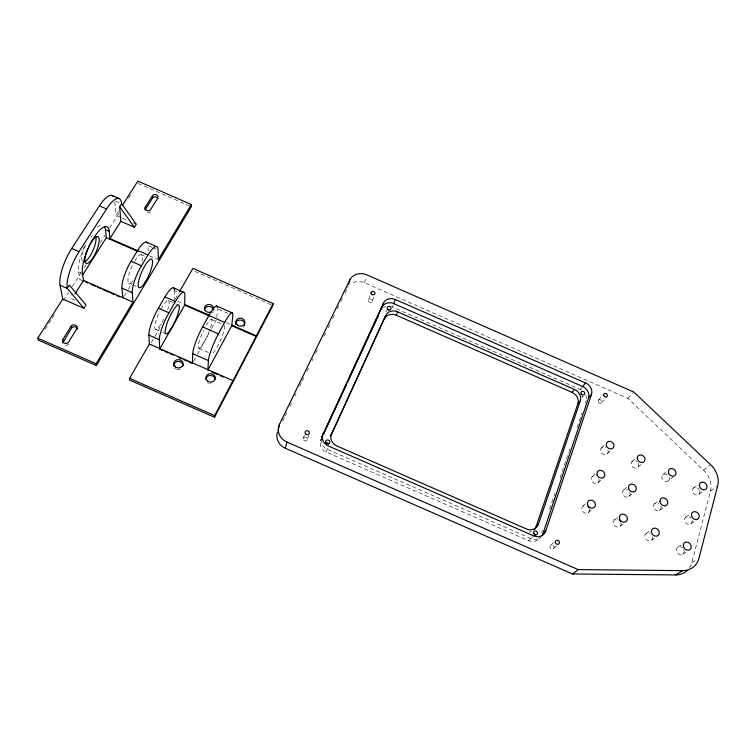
<?xml version="1.0" encoding="UTF-8"?>
<svg xmlns="http://www.w3.org/2000/svg" width="756" height="756" viewBox="0 0 756 756"><rect width="100%" height="100%" fill="white"/><g stroke="black" fill="none" stroke-linecap="round" stroke-linejoin="round"><path stroke-width="0.57" stroke-dasharray="3.78 2.83" d="M216.84 317.425L217.463 308.779M689.595 567.671A21.886 18.494 50.5 0 0 691.816 562.625L710.489 491.031A20.988 17.397 45.9 0 0 703.562 470.156L627.886 398.384L364.496 282.763A13.145 11.321 18.3 0 0 350.415 284.171M303.298 438.631L304.8 433.396M307.475 439.349L309.034 434.124M364.496 282.763L366.263 277.168M320.553 440.861L321.177 438.971M321.914 436.902L320.979 439.737A9.866 9.129 18.1 0 0 326.186 452.041L528.614 540.682A10.008 8.968 46.2 0 0 539.519 538.036M368.644 299.962L371.187 292.288M541.712 532.564L542.468 530.334M549.612 509.1L553.751 496.805M554.12 495.69L554.876 493.451M560.139 477.811L568.786 452.107M569.164 450.992L569.911 448.752M577.055 427.527L581.94 412.993M585.324 402.939L586.08 400.708M372.217 301.606A1.975 1.701 19.2 0 0 370.194 299.055A1.975 1.701 19.2 0 0 368.881 301.701A1.975 1.701 19.2 0 0 372.217 301.606L373.7 297.24M326.186 452.041L328.321 445.945M581.307 390.001A9.289 7.91 37.2 0 0 580.239 389.453L392.477 307.059L393.129 305.329M282.716 421.092L284.776 416.849M285.295 415.791L286.836 412.615M289.926 406.265L291.476 403.09M295.076 395.671L296.106 393.555M299.716 386.146L301.776 381.912M302.287 380.854L303.836 377.679M306.927 371.319L308.467 368.144M312.077 360.735L313.107 358.618M315.677 353.317L317.227 350.141M323.918 336.382L325.467 333.198M328.038 327.906L330.098 323.672M332.678 318.38L334.218 315.205M337.308 308.845L338.858 305.67M340.918 301.436L342.459 298.261M345.038 292.969L347.099 288.726M193.555 361.415L196.938 355.225M197.505 354.195L211.066 329.455M211.633 328.416L216.15 320.175M175.26 299.036L178.794 292.912M151.351 342.544L154.271 337.469M154.857 336.458L161.869 324.267M124.107 296.324L127.755 290.295M128.359 289.283L132.007 283.254M83.604 281.128L79.805 279.455L81.072 277.461M121.347 217.69L116.027 215.356L118.522 211.434M45.228 329.181L55.33 313.305M63.532 300.406L68.579 292.468M72.359 286.524L81.194 272.632M84.351 267.671L86.241 264.695M100.123 242.865L105.169 234.927M109.592 227.991L119.051 213.107M128.52 198.223L131.676 193.262M580.239 389.453L582.659 386.505M581.94 397.391L583.169 395.946M68.881 344.056L67.038 345.294L64.6 345.076M150.671 211.831L148.28 212.946L145.615 211.784M598.346 400.302L603.222 394.755M601.511 402.702L606.435 397.183M627.886 398.384L633.074 392.855M601.36 448.128L606.274 443.139M607.333 453.704L610.659 450.415M592.288 476.705L597.164 471.971M528.614 540.682L533.623 535.853M598.062 482.659L603.836 477.216M538.782 538.943L541.126 536.741M583.093 505.991L585.513 503.77M631.874 461.661L637.242 456.728M638.073 467.038L641.192 464.25M550.755 545.256L555.31 541.183M588.366 512.568L593.28 508.193M553.298 548.733A2.155 1.918 48.3 0 0 552.759 545.17A2.155 1.918 48.3 0 0 550.018 547.079A2.155 1.918 48.3 0 0 553.298 548.733L557.89 544.698M623.804 489.935L627.3 486.892M628.68 496.664L633.991 492.165M662.728 474.806L667.642 470.714M614.477 519.882L619.693 515.592M668.446 480.75A4.12 3.459 45.1 0 0 666.319 474.239A4.12 3.459 45.1 0 0 661.991 478.368A4.12 3.459 45.1 0 0 668.446 480.75L673.426 476.705M620.024 526.299L624.428 522.793M654.318 503.968L659.213 500.113M703.562 470.156L710.593 464.685M659.544 510.423L665.327 506M693.309 488.225L698.535 484.265M699.073 494.178L702.607 491.58M646.153 533.528L651.738 529.408M710.489 491.031L716.773 486.448M651.379 540.266L657.03 536.221M685.597 517.331L691.683 512.993M691.088 523.728L697.259 519.457M677.867 547.146L683.084 543.687M682.649 554.261L686.164 551.993M691.816 562.625L696.304 559.865M137.979 183.339L189.142 205.802M115.677 201.105L119.618 202.835M122.406 218.153L127.736 220.487M133.056 222.831L136.25 224.23M151.984 247.231L147.959 245.464L148.204 250.983M152.995 247.666L156.01 248.989M195.02 271.395L271.754 305.046M149.395 255.83L157.324 259.308M141.278 254.696L145.341 256.482M218.484 309.232L228.709 313.712M174.57 289.501A21.083 4.706 -66 0 1 174.655 290.691L178.737 292.487M177.688 301.379L184.729 304.46M226.45 322.755L231.837 325.108M128.775 283.16L131.827 284.492M132.839 284.936L136.902 286.722M160.934 309.034A15.8 3.515 -65.9 0 1 168.153 300.463L178.482 304.98M211.274 319.363L221.999 324.069M84.303 246.777A27.66 8.477 -66.2 0 0 78.577 271.801L81.468 273.067M155.358 329.295L158.448 330.646M162.578 332.46L165.668 333.812M198.913 348.308L210.697 353.468M74.891 300.16L71.867 298.837L71.253 295.398M78.577 271.801L79.805 279.455M114.799 201.805L116.027 215.356M174.655 290.691L174.674 300.056M82.272 261.198A14.534 4.498 -66.2 0 1 86.278 243.715M90.918 237.072A14.534 4.498 -66.2 0 1 92.638 235.692M97.307 227.121A27.66 8.477 -66.2 0 1 102.873 224.976M134.662 261.189A15.564 4.092 -66.2 0 1 142.156 260.933M133.065 280.693A15.564 4.092 -66.2 0 1 127.925 280.58A15.564 4.092 -66.2 0 1 132.772 264.609M168.153 300.463A15.8 3.515 -65.9 0 1 167.7 309.79M163.929 318.966A15.8 3.515 -65.9 0 1 154.999 328.851A15.8 3.515 -65.9 0 1 159.998 310.839M206.076 325.543A15.791 2.826 -66 0 1 211.633 319.505A15.791 2.826 -66 0 1 209.979 329.153M209.658 330.041A15.791 2.826 -66 0 1 198.856 348.308A15.791 2.826 -66 0 1 203.638 330.164M224.674 325.505A15.791 2.618 -66 0 1 220.034 341.164A15.791 2.618 -66 0 1 211.765 353.94M211.094 383.821A4.697 4.205 3.4 0 1 209.866 383.812M208.675 383.509A4.697 4.205 3.4 0 1 207.616 382.952M180.278 369.4A4.725 4.186 0.9 0 1 176.649 369.476M175.562 368.947A4.725 4.186 0.9 0 1 174.674 368.191M243.725 326.639A4.545 3.988 7.9 0 1 242.884 327.339M213.239 311.85A4.564 3.969 5.5 0 1 212.691 312.757M607.918 450.122A4.082 3.487 41.7 0 1 604.753 454.687A4.082 3.487 41.7 0 1 600.557 449.773A4.082 3.487 41.7 0 1 605.887 447.76M638.442 463.381A4.101 3.478 43.5 0 1 635.257 468.125A4.101 3.478 43.5 0 1 631.288 462.748A4.101 3.478 43.5 0 1 637.195 461.689M699.754 490.606A4.149 3.43 46.5 0 1 695.841 494.878A4.149 3.43 46.5 0 1 692.921 488.697A4.149 3.43 46.5 0 1 699.309 489.652M598.875 479.039A4.149 3.582 43.5 0 1 595.709 483.547A4.149 3.582 43.5 0 1 591.277 478.983A4.149 3.582 43.5 0 1 595.983 476.063M585.9 395.331A9.289 7.91 37.2 0 1 586.458 398.61M383.538 307.465A9.223 7.995 21 0 1 385.56 306.558M391.353 306.634A9.223 7.995 21 0 1 392.477 307.059M531.383 531.459A9.96 8.93 45.1 0 1 529.049 532.026M532.914 537.147A2.145 1.928 46.6 0 1 531.94 536.647M386.051 312.067A1.975 1.71 20.9 0 1 386.628 310.064M582.337 396.144A1.994 1.692 37.2 0 1 582.196 397.032M321.224 439.198A9.922 9.176 18.1 0 0 327.159 449.272L530.892 538.48A10.074 9.015 46.1 0 0 540.247 537.544M347.609 287.667A13.145 11.321 18.3 0 1 348.355 286.382M683.859 549.792A4.29 3.61 50.3 0 1 680.447 554.706A4.29 3.61 50.3 0 1 676.525 548.884A4.29 3.61 50.3 0 1 682.621 547.949M621.054 522.642A4.243 3.657 47.5 0 1 617.586 527.074A4.243 3.657 47.5 0 1 613.324 522.16A4.243 3.657 47.5 0 1 618.285 519.438M652.598 536.703A4.271 3.638 49 0 1 648.884 540.88A4.271 3.638 49 0 1 644.877 535.72A4.271 3.638 49 0 1 649.98 533.339M589.595 508.996A4.224 3.685 45.7 0 1 586.202 513.248A4.224 3.685 45.7 0 1 581.78 508.873A4.224 3.685 45.7 0 1 585.947 505.386M692.042 520.156A4.215 3.525 48.3 0 1 688.045 524.333A4.215 3.525 48.3 0 1 684.832 518.304A4.215 3.525 48.3 0 1 691.022 518.247M660.905 506.17A4.196 3.544 47 0 1 657.673 510.81A4.196 3.544 47 0 1 653.486 505.651A4.196 3.544 47 0 1 658.892 503.685M629.776 492.298A4.167 3.563 45.4 0 1 626.847 497.193A4.167 3.563 45.4 0 1 622.377 492.298A4.167 3.563 45.4 0 1 627.631 489.945M598.1 401.606A1.994 1.682 38.3 0 0 601.2 403.014A1.994 1.682 38.3 0 0 600.491 399.886A1.994 1.682 38.3 0 0 598.1 401.606M303.695 440.105A2.126 1.966 14.2 0 0 307.323 439.841A2.126 1.966 14.2 0 0 305.14 437.025A2.126 1.966 14.2 0 0 303.695 440.105"/><path stroke-width="1.13" d="M159.658 349.121L184.719 305.112L184.861 295.171A21.083 4.479 -66 0 0 175.43 301.531L168.947 312.804A21.215 4.536 -65.8 0 0 159.374 339.718L159.658 349.121L162.833 350.51M122.264 205.566L137.857 181.071L191.325 204.545L191.277 206.738L96.418 365.535L38.291 340.096L37.8 338.178L62.729 299.026L60.045 285.248A28.331 8.977 -65.9 0 1 71.744 248.44L99.414 205.849A28.303 8.76 -66.8 0 1 113.126 196.191M217.482 307.626A21.102 3.789 -66.1 0 0 208.902 315.517L202.608 326.885A21.234 3.837 -65.9 0 0 192.733 353.704L192.421 363.475L189.255 362.086M208.429 360.584L207.834 370.223L231.771 325.741L232.801 315.507A21.102 3.459 -66.1 0 0 224.645 322.425L218.446 333.831A21.234 3.497 -66 0 0 208.429 360.584L192.733 353.704M62.824 342.855L71.574 328.019C73.039 325.817 77.169 326.526 77.566 329.219M149.348 343.999L129.559 378.35L129.72 380.117L214.524 417.246L214.666 415.611L232.933 380.618L149.348 343.999L148.904 335.135A21.215 4.753 -65.8 0 1 158.391 308.183L164.95 296.938A21.083 4.706 -66 0 1 174.57 289.501M232.933 380.618L232.867 381.194L273.152 303.6L192.912 268.408L179.38 291.892M273.152 303.6L272.831 305.528L214.524 417.246M278.085 430.618L279.54 424.21L349.877 279.843A13.315 11.425 18.3 0 1 366.972 274.919L633.812 392.062L710.593 464.685A21.272 17.558 45.7 0 1 717.671 485.796L698.988 558.202A22.198 18.683 50.2 0 1 682.602 570.638L675.59 574.929L572.5 573.974L285.314 448.242A14.194 13.117 11.9 0 1 277.443 432.215M285.314 448.242L286.883 442.052A14.392 13.268 12.2 0 1 279.54 424.21M348.582 284.322L349.877 279.843M542.94 533.698L545.747 531.043L591.504 394.358A9.412 7.976 37 0 0 585.569 382.98L395.341 299.489A9.346 8.07 21.1 0 0 383.443 303.043L321.914 436.902L381.96 307.163A9.28 8.023 21.1 0 1 393.781 303.61L582.659 386.505A9.346 7.938 37.1 0 1 588.546 397.817L542.94 533.698A10.074 9.015 46.1 0 1 541.863 535.824M534.294 529.502A9.96 8.93 45.1 0 0 536.108 526.507L577.877 403.666L580.306 400.793A9.374 7.995 36.9 0 0 574.437 389.435L397.59 311.831A9.299 8.07 21.6 0 0 385.749 315.422L330.863 435.513M536.108 526.507L538.414 524.229L580.306 400.793M381.345 308.873L383.443 303.043M330.533 436.467L385.749 315.422M393.781 303.61L395.341 299.489M384.492 318.815A9.242 8.042 21.5 0 1 396.267 315.233L397.59 311.831M145.246 207.286C143.914 210.225 149.036 212.058 150.586 209.629L157.872 197.874C159.157 194.972 154.111 193.167 152.561 195.549L145.246 207.286L145.124 210.045M62.748 339.642C61.094 342.95 66.83 344.991 68.494 342.156L76.914 328.576C78.52 325.316 72.859 323.303 71.206 326.082L62.748 339.642L63.154 341.551M323.445 434.407L346.654 384.237M347.647 382.101L369.372 335.144M370.355 333.009L378.255 315.932M96.418 365.535L96.135 363.712L132.971 302.116L132.272 292.704A20.894 5.311 -66.2 0 1 141.466 265.781L148.025 254.952A20.771 5.254 -66.4 0 1 158.032 249.877L158.316 259.743L191.325 204.545M122.822 297.675L121.962 288.187A20.894 5.528 -66.2 0 1 131.071 261.217L137.686 250.416A20.771 5.462 -66.4 0 1 147.505 243.186M83.916 308.306L85.967 305.018L69.401 285.078L67.275 288.414L83.916 308.306L62.729 299.026M121.584 203.695L119.646 206.747L120.865 221.319L134.37 227.244L136.25 224.23L121.584 203.695A28.303 8.562 -66.8 0 0 106.558 208.977L79.059 251.654A28.322 8.77 -65.9 0 0 67.275 288.414L60.045 285.248M145.35 209.497L153.043 197.316L155.764 196.758L158.004 198.384M74.929 293.999L83.5 280.438L132.971 302.116M120.865 221.319L109.979 238.546L137.724 250.718M82.328 275.477L106.331 237.639L105.462 229.635A27.66 8.477 -66.2 0 0 104.602 226.507M577.877 403.666A9.318 7.957 37 0 0 572.056 392.373L574.437 389.435M582.659 386.505L585.569 382.98M588.546 397.817L591.504 394.358M572.5 573.974L578.17 569.589L682.602 570.638M396.267 315.233L572.056 392.373M112.171 195.52L119.146 198.582M99.414 205.849L106.558 208.977M146.428 242.118L156.596 246.579M105.462 229.635L109.223 231.289L110.045 239.265M137.686 250.416L148.025 254.952M106.331 237.639L137.772 251.427M131.071 261.217L141.466 265.781M216.603 306.01L232.083 312.804M173.36 287.743L183.68 292.27M71.744 248.44L79.059 251.654M184.729 304.46L209.289 315.224M231.837 325.108L256.322 335.844M208.902 315.517L224.645 322.425M184.719 305.112L209.251 315.866M231.771 325.741L256.227 336.458M164.95 296.938L175.43 301.531M121.962 288.187L132.272 292.704M202.608 326.885L218.446 333.831M158.391 308.183L168.947 312.804M85.73 282.054L87.857 282.98M91.041 284.379L95.284 286.24M97.411 287.176L100.595 288.565M102.712 289.501L109.081 292.288M111.208 293.224L114.392 294.613M116.518 295.549L119.703 296.938M148.904 335.135L159.374 339.718M164.95 351.436L168.115 352.825M170.232 353.751L173.398 355.14M178.681 357.456L181.856 358.845M183.963 359.771L187.138 361.16M212.001 372.056L218.267 374.796M220.355 375.713L223.483 377.083M286.883 442.052L578.17 569.589M37.8 338.178L96.135 363.712M129.559 378.35L214.666 415.611M119.646 206.747L134.37 227.244M71.206 326.082L71.574 328.019M83.604 281.128L82.423 273.492A27.66 8.373 -66.2 0 1 93.942 237.677A27.66 8.373 -66.2 0 1 109.223 231.289M152.561 195.549L152.636 197.779M88.632 246.825A14.534 4.451 -66.2 0 1 99.197 239.935A14.534 4.451 -66.2 0 1 88.915 262.521A14.534 4.451 -66.2 0 1 87.838 248.573M95.577 236.184A14.534 4.498 -66.2 0 1 93.158 250.094A14.534 4.498 -66.2 0 1 84.521 261.869M212.001 311.576A4.583 3.978 5.6 0 1 204.763 309.686A4.583 3.978 5.6 0 1 209.091 304.46A4.583 3.978 5.6 0 1 213.372 309.922M205.821 379.03A4.697 4.205 3.4 0 1 210.47 375.439A4.697 4.205 3.4 0 1 215.129 379.143M173.672 366.206A4.725 4.186 0.9 0 1 178.218 361.387A4.725 4.186 0.9 0 1 183.046 366.017M244.651 324.768A4.545 3.988 7.9 0 1 244.33 325.76M235.655 324.371A4.545 3.988 7.9 0 1 239.633 320.071A4.545 3.988 7.9 0 1 244.67 323.729M204.422 309.884A4.564 3.969 5.5 0 1 208.788 306.407A4.564 3.969 5.5 0 1 213.457 309.809M331.525 433.613A9.894 9.119 19.5 0 0 336.798 445.927L526.393 528.964A10.026 8.968 44.9 0 0 538.414 524.229M533.405 533.169A2.145 1.928 46.6 0 1 535.182 535.626M388.055 309.828A1.975 1.71 20.9 0 1 388.99 310.234M325.42 443.158A2.117 1.956 17.6 0 1 328.662 444.046M581.222 394.537A1.994 1.692 37.2 0 1 581.638 394.84M323.029 433.49A9.998 9.233 18.2 0 0 328.321 445.945L533.623 535.853A10.149 9.072 45.9 0 0 545.747 531.043M619.23 519.977A4.243 3.657 47.5 0 1 620.667 521.64M587.894 506.284A4.224 3.685 45.7 0 1 589.255 507.985M687.298 570.449A21.886 18.494 50.5 0 1 675.59 574.929M144.793 282.82A15.564 3.931 -66.3 0 0 151.899 259.384A15.564 3.931 -66.3 0 0 139.425 278.18A15.564 3.931 -66.3 0 0 144.793 282.82M237.564 325.222A4.564 3.997 7.9 0 0 244.887 322.888A4.564 3.997 7.9 0 0 238.688 318.399A4.564 3.997 7.9 0 0 237.564 325.222M171.177 328.643A15.8 3.355 -65.9 0 0 178.888 305.169A15.8 3.355 -65.9 0 0 166.651 324.56A15.8 3.355 -65.9 0 0 171.177 328.643M175.572 367.161A4.744 4.196 1 0 0 183.065 364.222A4.744 4.196 1 0 0 176.413 359.941A4.744 4.196 1 0 0 175.572 367.161M207.73 381.213A4.716 4.215 3.4 0 0 215.262 378.491A4.716 4.215 3.4 0 0 208.779 373.984A4.716 4.215 3.4 0 0 207.73 381.213M533.434 532.999A2.164 1.937 46.5 0 0 536.722 534.681A2.164 1.937 46.5 0 0 536.221 531.118A2.164 1.937 46.5 0 0 533.434 532.999M581.137 393.545A2.003 1.701 37.2 0 0 584.388 394.49A2.003 1.701 37.2 0 0 583.178 391.419A2.003 1.701 37.2 0 0 581.137 393.545M326.044 443.11A2.126 1.975 17.7 0 0 329.673 442.751A2.126 1.975 17.7 0 0 327.386 439.973A2.126 1.975 17.7 0 0 326.044 443.11M387.582 309.062A1.984 1.72 20.9 0 0 390.928 308.902A1.984 1.72 20.9 0 0 388.82 306.36A1.984 1.72 20.9 0 0 387.582 309.062M699.376 485.55A4.205 3.468 46.3 0 0 705.395 489.501A4.205 3.468 46.3 0 0 704.828 482.838A4.205 3.468 46.3 0 0 699.376 485.55M668.54 472.944A4.177 3.487 44.9 0 0 675.089 475.363A4.177 3.487 44.9 0 0 672.916 468.777A4.177 3.487 44.9 0 0 668.54 472.944M597.155 474.853A4.205 3.619 43.3 0 0 603.836 477.216A4.205 3.619 43.3 0 0 601.71 470.544A4.205 3.619 43.3 0 0 597.155 474.853M637.346 458.731A4.158 3.506 43.3 0 0 643.611 462.067A4.158 3.506 43.3 0 0 642.505 455.443A4.158 3.506 43.3 0 0 637.346 458.731M606.501 445.945A4.139 3.525 41.5 0 0 613.144 447.949A4.139 3.525 41.5 0 0 610.697 441.504A4.139 3.525 41.5 0 0 606.501 445.945M603.666 395.284A2.013 1.701 38.2 0 0 606.813 396.711A2.013 1.701 38.2 0 0 606.085 393.555A2.013 1.701 38.2 0 0 603.666 395.284M555.329 542.345A2.192 1.947 48 0 0 558.656 544.027A2.192 1.947 48 0 0 558.098 540.417A2.192 1.947 48 0 0 555.329 542.345M305.509 433.849A2.155 1.984 14.4 0 0 309.195 433.575A2.155 1.984 14.4 0 0 306.974 430.722A2.155 1.984 14.4 0 0 305.509 433.849M371.423 294.046A2.003 1.72 19.3 0 0 374.815 293.961A2.003 1.72 19.3 0 0 372.765 291.372A2.003 1.72 19.3 0 0 371.423 294.046M683.329 546.002A4.356 3.648 50 0 0 689.689 549.725A4.356 3.648 50 0 0 688.735 542.666A4.356 3.648 50 0 0 683.329 546.002M651.436 532.337A4.328 3.676 48.7 0 0 657.975 535.55A4.328 3.676 48.7 0 0 656.539 528.529A4.328 3.676 48.7 0 0 651.436 532.337M619.523 518.588A4.3 3.695 47.2 0 0 626.195 521.385A4.3 3.695 47.2 0 0 624.399 514.439A4.3 3.695 47.2 0 0 619.523 518.588M587.497 504.413A4.281 3.723 45.4 0 0 594.103 507.456A4.281 3.723 45.4 0 0 592.647 500.529A4.281 3.723 45.4 0 0 587.497 504.413M691.598 515.989A4.271 3.553 48 0 0 698.138 518.843A4.271 3.553 48 0 0 696.295 512.001A4.271 3.553 48 0 0 691.598 515.989M659.979 501.54A4.252 3.582 46.7 0 0 666.159 505.367A4.252 3.582 46.7 0 0 665.478 498.544A4.252 3.582 46.7 0 0 659.979 501.54M628.519 488.017A4.224 3.6 45.1 0 0 634.87 491.409A4.224 3.6 45.1 0 0 633.793 484.605A4.224 3.6 45.1 0 0 628.519 488.017"/></g></svg>
